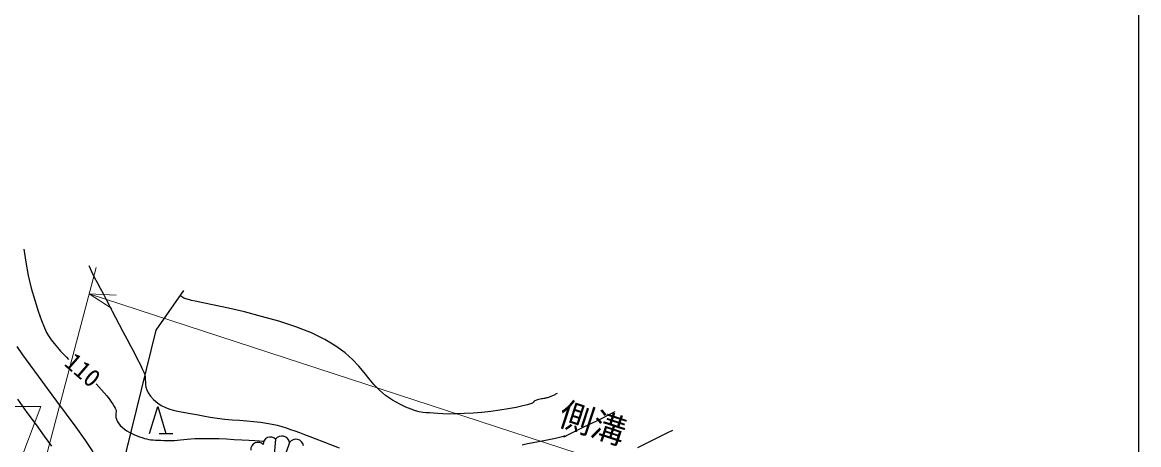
# Model space of a CAD drawing. Units: millimetres, scale not verified. Extents: x 0 to 700000, y -47500 to 447500.
# Drawn here: x 496726 to 579000, y 311061 to 342167 of the extents above; entities that cross this region are included whole.
import ezdxf
from ezdxf.enums import TextEntityAlignment as Align

# ---------------------------------------------------------------- set-up
doc = ezdxf.new("R2010")
doc.units = ezdxf.units.MM
doc.header["$LTSCALE"] = 1000
doc.layers.add('作業ﾚｲﾔ1', color=7, linetype='Continuous', lineweight=25)
doc.styles.add('ＭＳ ゴシック', font='')
doc.styles.get('ＭＳ ゴシック').set_extended_font_data('MS Gothic')

msp = doc.modelspace()

# ---------------------------------------------------------------- linework, layer by layer
at = {"layer": '作業ﾚｲﾔ1'}
for p, q in [((579000, 20000), (579000, 370000)), ((508608, 322408), (506563, 319487)), ((506563, 319487), (499878, 292394)), ((501971, 315725), (501990, 315707)), ((506109, 311873), (506709, 313873)), ((506709, 313873), (507309, 311873)), ((506809, 311873), (507809, 311873)), ((515391, 311458), (515250, 310039)), ((516415, 311220), (515726, 309222))]:
    msp.add_line(p, q, dxfattribs=at)
at = {"layer": '作業ﾚｲﾔ1', "lineweight": 13}
for p, q in [((493209, 290277), (502156, 324114)), ((501645, 322180), (574377, 298451)), ((503642, 322073), (501645, 322180)), ((501645, 322180), (503321, 321089)), ((479093, 313868), (498093, 313868)), ((489644, 291668), (498093, 313868))]:
    msp.add_line(p, q, dxfattribs=at)
at = {"layer": '作業ﾚｲﾔ1'}
for points in [[(496846, 325461), (496973, 324500), (497160, 323530), (497389, 322584), (497642, 321692), (497899, 320889), (498141, 320205), (498351, 319673), (498509, 319324), (498660, 319066), (498853, 318789), (499075, 318505), (499311, 318223), (499548, 317956), (499773, 317713), (499972, 317505), (500130, 317344)], [(501626, 324254), (501640, 324219), (501827, 323807), (502026, 323401), (502234, 322997), (502451, 322592), (502673, 322183), (502899, 321765), (503127, 321337), (503355, 320894), (503597, 320421), (503861, 319913), (504139, 319386), (504420, 318855), (504696, 318334), (504959, 317839), (505198, 317384), (505404, 316984), (505569, 316654), (505683, 316409), (505747, 316217), (505778, 316032), (505790, 315850), (505793, 315669), (505803, 315484), (505832, 315292), (505893, 315090), (505998, 314873), (506162, 314638), (506397, 314382), (506676, 314141), (506968, 313949), (507273, 313799), (507596, 313681), (507939, 313588), (508304, 313510), (508695, 313439), (509114, 313368), (509563, 313287), (510046, 313188), (510560, 313089), (511093, 313010), (511639, 312948), (512189, 312897), (512736, 312853), (513271, 312812), (513787, 312767), (514275, 312716), (514728, 312654), (515138, 312575), (515506, 312486), (515846, 312393), (516169, 312295), (516487, 312190), (516810, 312076), (517148, 311950), (517513, 311810), (517915, 311654), (518366, 311481), (518876, 311287), (519450, 311066), (520074, 310817)], [(536136, 314828), (536077, 314798), (536021, 314768), (535966, 314740), (535912, 314712), (535856, 314684), (535798, 314657), (535736, 314629), (535669, 314602), (535595, 314573), (535513, 314545), (535432, 314519), (535358, 314500), (535290, 314485), (535222, 314473), (535151, 314461), (535074, 314447), (534986, 314430), (534884, 314408), (534764, 314378), (534624, 314339), (534509, 314299), (534454, 314266), (534433, 314236), (534421, 314205), (534393, 314170), (534323, 314127), (534187, 314074), (533958, 314005), (533612, 313919), (533124, 313810), (532533, 313697), (531906, 313597), (531256, 313511), (530600, 313441), (529951, 313385), (529325, 313346), (528736, 313322), (528198, 313315), (527727, 313325), (527337, 313353), (527018, 313381), (526739, 313398), (526483, 313415), (526235, 313441), (525978, 313485), (525698, 313559), (525378, 313672), (525002, 313834), (524555, 314055), (524019, 314345), (523487, 314690), (523039, 315069), (522646, 315478), (522280, 315911), (521913, 316367), (521514, 316839), (521055, 317324), (520507, 317817), (519842, 318315), (519030, 318814), (518036, 319295), (516887, 319740), (515641, 320147), (514357, 320513), (513096, 320836), (511915, 321111), (510876, 321336), (510038, 321508), (509459, 321625), (509199, 321683), (509118, 321709), (509035, 321731), (508952, 321753), (508869, 321775), (508787, 321798), (508706, 321825), (508627, 321857), (508552, 321896), (508480, 321942), (508412, 321999)], [(501956, 310538), (501348, 311410), (500684, 312339), (499987, 313298), (499278, 314264), (498580, 315209), (497915, 316109), (497304, 316938), (496769, 317670), (496333, 318280)], [(502163, 315539), (502361, 315332), (502560, 315110), (502755, 314880), (502942, 314651), (503116, 314428), (503271, 314220), (503402, 314033), (503506, 313875), (503576, 313754), (503614, 313656), (503630, 313562), (503631, 313469), (503623, 313376), (503615, 313279), (503613, 313175), (503625, 313062), (503658, 312937), (503719, 312798), (503817, 312642), (503944, 312484), (504090, 312339), (504251, 312208), (504424, 312089), (504606, 311981), (504794, 311883), (504985, 311795), (505177, 311716), (505366, 311645), (505548, 311580), (505721, 311526), (505884, 311483), (506042, 311450), (506201, 311426), (506364, 311409), (506538, 311397), (506726, 311389), (506934, 311383), (507166, 311378), (507427, 311371), (507691, 311370), (507933, 311377), (508162, 311393), (508388, 311414), (508621, 311438), (508868, 311463), (509141, 311486), (509448, 311506), (509798, 311520), (510201, 311527), (510672, 311522), (511203, 311506), (511769, 311482), (512343, 311453), (512900, 311421), (513414, 311389), (513859, 311360), (514208, 311335), (514437, 311319), (514519, 311312)], [(496371, 314404), (497068, 313433), (497734, 312514), (498344, 311675), (498874, 310944)], [(533562, 311043), (533961, 311136), (534364, 311218), (534766, 311293), (535160, 311364), (535538, 311434), (535893, 311506), (536220, 311583), (536510, 311669), (536692, 311723), (536736, 311720), (536701, 311686), (536644, 311649), (536624, 311634), (536698, 311670), (536926, 311782), (537364, 311997), (538071, 312343), (539106, 312845), (540417, 313492)], [(542077, 310862), (543115, 311365), (544255, 311927), (544664, 312131)]]:
    msp.add_lwpolyline(points, dxfattribs=at)
for centre, radius, start, end in [((514088, 310699), 530, 43.07834, 183.86651), ((515003, 311097), 530, 43.07834, 183.86651), ((515854, 311127), 570, 9.36661, 144.27773), ((516879, 310889), 570, 9.36672, 144.41817)]:
    msp.add_arc(centre, radius, start, end, dxfattribs=at)

# ---------------------------------------------------------------- texts
at = {"layer": '作業ﾚｲﾔ1', "style": 'ＭＳ ゴシック'}
msp.add_text('110', height=1320, rotation=319.165, dxfattribs=at).set_placement((499478, 316649), align=Align.BOTTOM_LEFT)
msp.add_text('側溝', height=1833, rotation=341.93, dxfattribs=at).set_placement((538321, 311266), align=Align.BOTTOM_CENTER)

doc.saveas('drawing.dxf')
